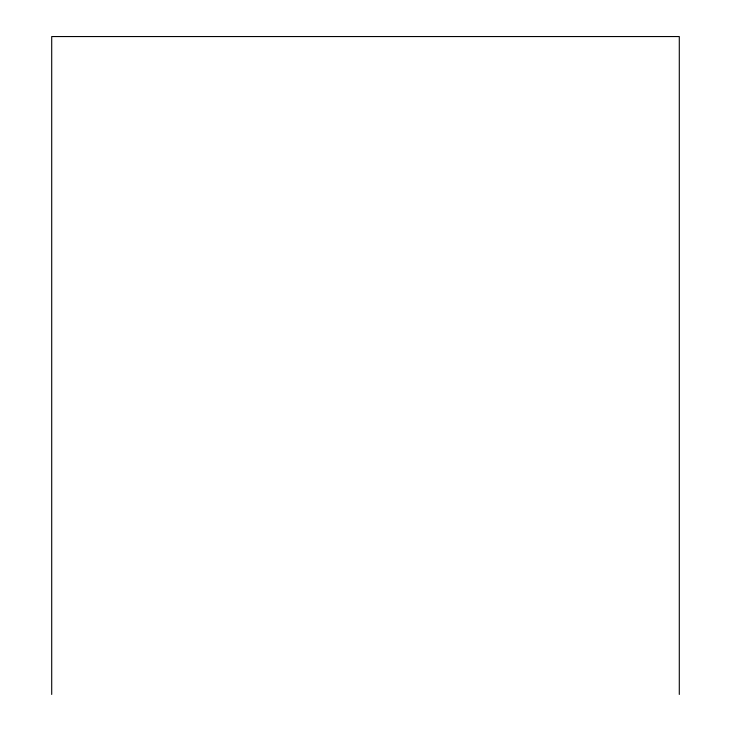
<?xml version="1.0" encoding="UTF-8"?>
<svg xmlns="http://www.w3.org/2000/svg" width="731" height="731" viewBox="0 0 731 731"><rect width="100%" height="100%" fill="white"/><g stroke="black" fill="none" stroke-linecap="round" stroke-linejoin="round"><path stroke-width="1.1" d="M679.291 694.45L679.291 36.55L51.709 36.55L51.709 694.45"/></g></svg>
